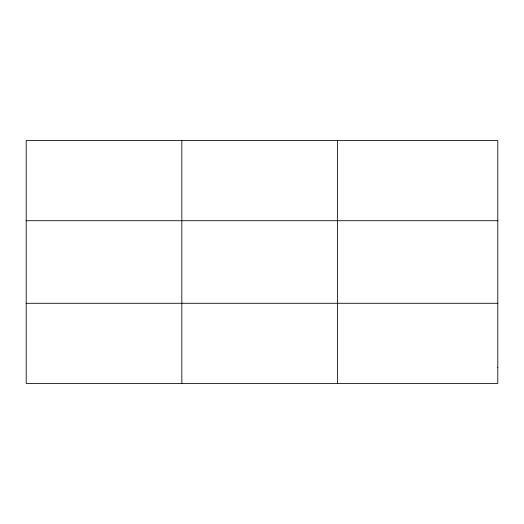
<?xml version="1.0" encoding="UTF-8"?>
<svg xmlns="http://www.w3.org/2000/svg" width="524" height="524" viewBox="0 0 524 524"><rect width="100%" height="100%" fill="white"/><g stroke="black" fill="none" stroke-linecap="round" stroke-linejoin="round"><path stroke-width="0.79" d="M181.828 140.576L181.828 383.424M337.456 140.576L337.456 383.424M26.2 220.715L497.8 220.715M26.2 303.285L497.8 303.285M497.8 367.396L497.8 383.424L26.2 383.424L26.2 140.576L497.8 140.576L497.8 367.396"/></g></svg>
